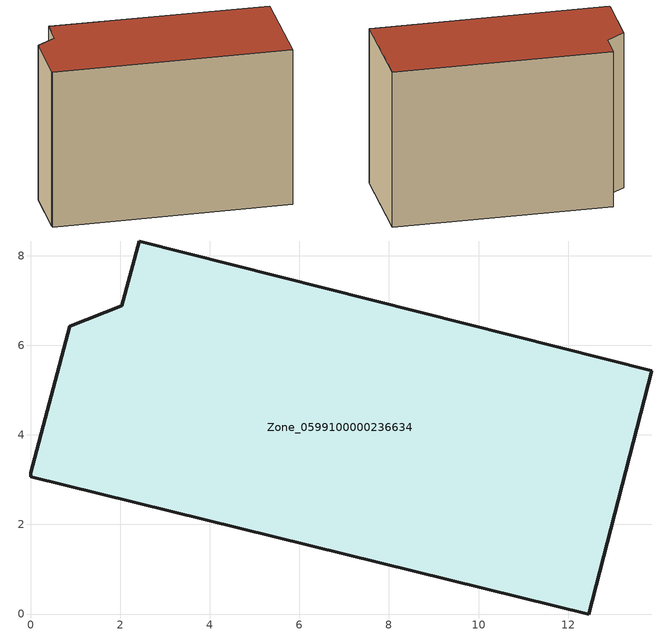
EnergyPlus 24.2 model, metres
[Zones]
Zone_0599100000236634
 floor ground (C_G): 0,3.07 0,3.15 0.87,6.43 2.03,6.88 2.42,8.33 13.87,5.43 12.46,0 z0
 wall outside (C_F): 12.46,0 13.87,5.43 2.42,8.33 2.03,6.88 0.87,6.43 0,3.15 0,3.07 12.46,0 z0:8.86
 roof outside (C_R): 0,3.15 0,3.07 12.46,0 13.87,5.43 2.42,8.33 2.03,6.88 0.87,6.43 z8.86
[BUILDING]
Pand.0599100000236634: North Axis=0; Terrain=City; Loads Convergence Tolerance Value=0.04; Temperature Convergence Tolerance Value=0.4; Solar Distribution=FullExterior; Maximum Number of Warmup Days=25; Minimum Number of Warmup Days=1
[Site:Location]
Rotterdam.The.Hague.AP_ZH_NLD Design_Conditions: Latitude=51.96; Longitude=4.45; Time Zone=1; Elevation=-4.5
[SITE:GROUNDTEMPERATURE:BUILDINGSURFACE]
18, 18, 18, 18, 18, 18, 18, 18, 18, 18, 18, 18
[MATERIAL] Thermal Absorptance=0.9; Solar Absorptance=0.7; Visible Absorptance=0.7
Name | Roughness | Thickness | Conductivity | Density | Specific Heat
G.TI.1946 | MediumSmooth | 0.15 | 1 | 540 | 1210
F.TI.1946 | Rough | 0.3 | 0.857143 | 1920 | 840
R.TI.1946 | MediumRough | 0.2 | 0.1 | 1500 | 1000
[CONSTRUCTION]
C_G: G.TI.1946
C_F: F.TI.1946
C_R: R.TI.1946
[ZONE]
Zone_0599100000236634: Type=1; Multiplier=1; Ceiling Height=Autocalculate; Volume=Autocalculate; Floor Area=autocalculate; Part of Total Floor Area=Yes
[ZONEINFILTRATION:DESIGNFLOWRATE]
Infil_Zone_0599100000236634: Zone or ZoneList or Space or SpaceList=Zone_0599100000236634; Schedule=AlwaysOn; Design Flow Rate Calculation Method=Flow/Area; Flow Rate per Floor Area=0.003; Constant Term Coefficient=1; Temperature Term Coefficient=0; Velocity Term Coefficient=0; Velocity Squared Term Coefficient=0
[HVACTEMPLATE:ZONE:IDEALLOADSAIRSYSTEM]
Zone_0599100000236634: Maximum Heating Supply Air Temperature=50; Minimum Cooling Supply Air Temperature=13; Maximum Heating Supply Air Humidity Ratio=0.0156; Minimum Cooling Supply Air Humidity Ratio=0.0077; Heating Limit=NoLimit; Cooling Limit=NoLimit; Dehumidification Control Type=ConstantSensibleHeatRatio; Cooling Sensible Heat Ratio=0.7; Dehumidification Setpoint=60; Humidification Control Type=None; Humidification Setpoint=30; Outdoor Air Method=None; Outdoor Air Flow Rate per Person=0.00944; Outdoor Air Flow Rate per Zone Floor Area=0; Outdoor Air Flow Rate per Zone=0; Demand Controlled Ventilation Type=None; Outdoor Air Economizer Type=NoEconomizer; Heat Recovery Type=None; Sensible Heat Recovery Effectiveness=0.7; Latent Heat Recovery Effectiveness=0.65
[ZONECONTROL:THERMOSTAT]
ThermostatControl_Zone_0599100000236634: Zone or ZoneList=Zone_0599100000236634; Control Type Schedule=DualSetpointControlType; Control 1=Thermostat_Zone_0599100000236634; Temperature Difference Between Cutout And Setpoint=0
[THERMOSTATSETPOINT:DUALSETPOINT]
Thermostat_Zone_0599100000236634: Heating Setpoint Temperature Schedule=HeatingSetpoint_Zone_0599100000236634; Cooling Setpoint Temperature Schedule=CoolingSetpoint_Zone_0599100000236634
[SCHEDULE:COMPACT]
HeatingSetpoint_Zone_0599100000236634: Through: 12/31, For: AllDays, Until: 24:00, 21
CoolingSetpoint_Zone_0599100000236634: Through: 12/31, For: AllDays, Until: 24:00, 24
DualSetpointControlType: Through: 12/31, For: AllDays, Until: 24:00, 4
AlwaysOn: Through: 12/31, For: AllDays, Until: 24:00, 1
